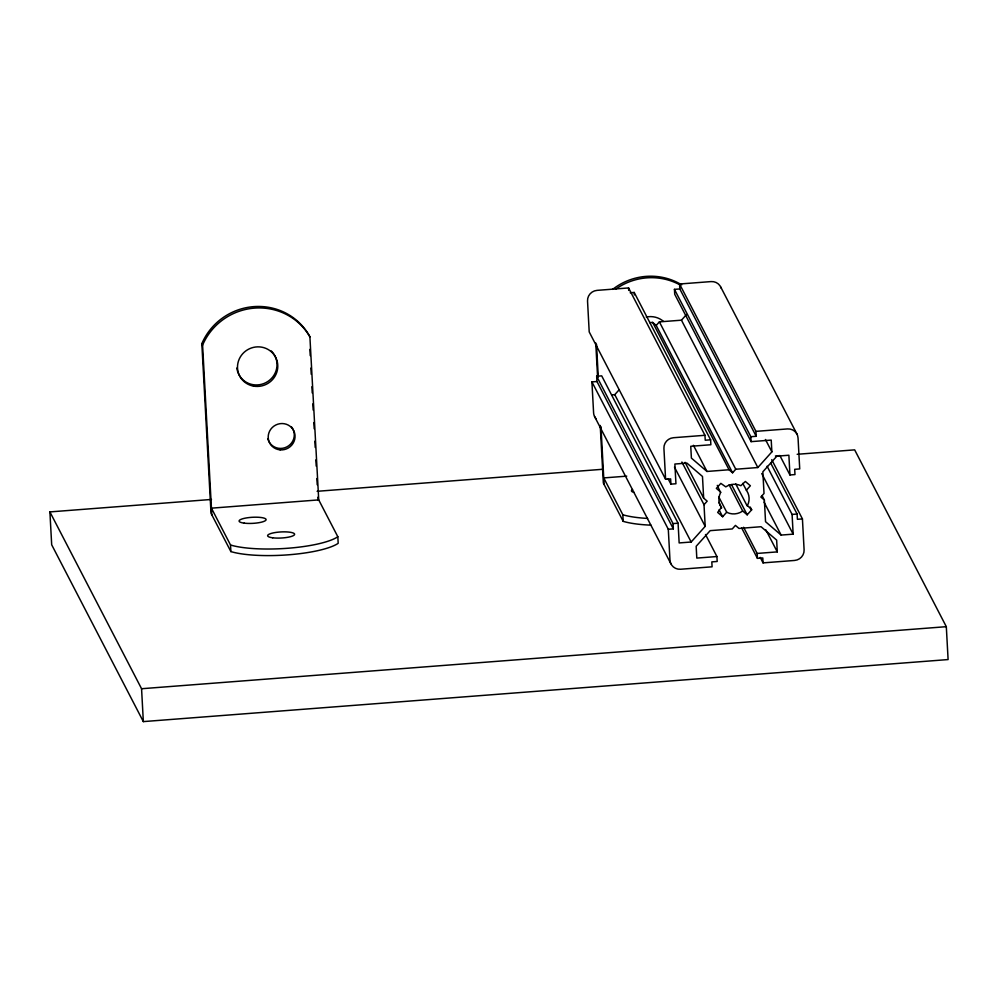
<?xml version="1.0" encoding="UTF-8"?>
<svg xmlns="http://www.w3.org/2000/svg" width="998" height="998" viewBox="0 0 998 998"><rect width="100%" height="100%" fill="white"/><g stroke="black" fill="none" stroke-linecap="round" stroke-linejoin="round"><path stroke-width="1.5" d="M717.288 485.352L720.544 492.7A15.207 14.745 -27.4 0 0 721.342 507.495L717.662 512.423L722.652 516.715L726.706 512.186L718.847 497.041M729.114 484.791L742.674 510.951L747.178 514.818L751.669 509.803L747.477 505.475A15.207 14.745 -27.4 0 0 746.679 490.679L742.749 483.394M674.448 289.358L750.833 436.712L756.197 436.288L679.813 288.946L674.448 289.358L674.723 294.285L751.107 441.64L771.217 440.093L771.866 451.882L757.844 467.538L735.763 469.235L732.582 472.79L656.197 325.435L659.379 321.88L681.459 320.183L686.462 314.595M611.774 394.896L614.78 394.659L618.785 390.193M596.954 381.51L591.914 381.897L668.298 529.252L673.338 528.865L596.954 381.51L596.667 376.246L601.694 375.859L678.079 523.214L679.151 542.937L691.165 542.014L705.187 526.358L704.014 504.701L707.183 501.158L703.652 498.127L685.09 462.324M746.317 490.28L750.371 485.752L745.369 481.473L740.865 485.689A15.207 14.745 -27.4 0 0 725.771 486.862L720.843 483.356L716.352 488.371L720.855 492.239M742.674 510.951L742.25 511.325A15.207 14.745 -27.4 0 1 727.168 512.485L726.706 512.186M732.582 472.79L729.051 469.759L706.971 471.455L691.389 458.082L690.753 446.293L710.863 444.746L710.601 439.806L705.237 440.218L704.962 435.29L628.578 287.935L597.066 290.368A10.142 9.83 -27.4 0 0 587.535 301.009L589.207 331.922L665.591 479.265L670.631 478.878L670.905 484.142L675.945 483.756L674.873 464.033L686.898 463.097L702.48 476.47L703.652 498.127M679.813 288.946L679.551 284.006L711.075 281.586A10.142 9.83 -27.4 0 1 721.18 288.148M630.187 292.763L634.217 292.464L710.601 439.806M649.723 322.628L652.667 322.404L656.197 325.435M704.962 435.29L673.45 437.723A10.142 9.83 -27.4 0 0 663.92 448.364L665.591 479.265M679.551 284.006L755.935 431.361L787.459 428.928A10.142 9.83 -27.4 0 1 798.051 438.022L799.722 468.923L794.695 469.322L794.982 474.574L789.942 474.961L779.949 455.687M797.177 454.29L854.662 449.861L946.316 626.682L948.1 659.566L143.338 721.604L51.684 544.783L49.9 511.912L211.476 499.449M317.115 491.303L602.979 469.26M775.421 455.961L780.087 455.612M318.724 499.898L211.426 508.169L230.526 545.008L230.875 551.582A60.154 13.535 -3.1 0 0 288.347 554.813A60.154 13.535 -3.1 0 0 338.185 543.311L337.823 536.737L318.724 499.898L309.904 336.862L309.131 335.378A60.154 58.308 -27.4 0 0 253.704 306.636A60.154 58.308 -27.4 0 0 201.833 343.661L211.015 513.271L230.875 551.582M626.744 476.146L603.753 477.917L622.839 514.756L623.201 521.343A60.154 13.535 -3.1 0 0 650.921 525.16M596.667 376.246L673.051 523.601L678.079 523.214M767.1 466.228L792.088 514.419L797.115 514.032L797.402 519.297L802.429 518.91L804.101 549.811A10.142 9.83 -27.4 0 1 794.583 560.452L763.058 562.884L760.202 557.383M762.223 495.919L764.368 500.048L765.541 521.705L781.135 535.078L793.148 534.155L792.088 514.419M668.298 529.252L669.982 560.152A10.142 9.83 -27.4 0 0 680.574 569.247L712.085 566.814L711.824 561.886L717.188 561.475L716.926 556.535L696.804 558.094L696.167 546.293L710.177 530.649L732.258 528.94L735.439 525.397L738.969 528.429L761.05 526.719L776.644 540.093L777.28 551.882L757.158 553.441L743.597 527.268M741.726 528.067L757.432 558.369L762.796 557.957L763.058 562.884M49.9 511.912L141.566 688.732L946.316 626.682M764.368 500.048L760.838 497.016L764.019 493.474L762.846 471.817L776.856 456.161L788.882 455.238L789.942 474.961M720.693 286.95L797.078 434.305M765.441 439.482L771.866 451.882M771.728 459.691L802.429 518.91M770.706 463.084L797.115 514.032M761.748 473.563L793.148 534.155M681.459 320.183L757.844 467.538M763.994 502.031L781.135 535.078M659.379 321.88L735.763 469.235M765.853 529.851L777.28 551.882M750.246 507.046L751.669 509.803M652.667 322.404L729.051 469.759M735.738 483.905L747.165 505.936M731.472 484.529L747.178 514.818M693.41 445.295L706.971 471.455M718.847 502.393L721.704 507.907M719.084 509.828L722.652 516.715M681.884 462.012L704.014 504.701M674.486 467.139L705.187 526.358M705.499 534.504L716.926 556.535M668.061 478.641L670.905 484.142M614.78 394.659L691.165 542.014M594.559 416.515L670.943 563.87M623.201 521.343L603.341 483.02L600.222 425.447M201.833 343.661L202.594 345.133L211.788 514.743M755.935 431.361L756.197 436.288M750.833 436.712L751.107 441.64M757.158 553.441L757.432 558.369M673.051 523.601L673.338 528.865M634.217 292.464L634.354 294.921M628.578 287.935L628.715 290.406M596.517 344.385L598.276 376.995M600.971 426.682L604.102 484.504M595.756 342.975L597.602 377.207M591.914 381.897L593.598 412.81A10.142 9.83 -27.4 0 0 595.993 418.649M309.891 349.387L310.228 355.612M310.902 368.062L311.239 374.287M311.912 386.737L312.249 392.963M312.848 403.853L313.185 410.078M313.859 422.528L314.195 428.753M314.869 441.203L315.206 447.428M315.879 459.878L316.216 466.103M316.89 478.541L317.227 484.766M317.9 497.216L318.063 500.335M141.566 688.732L143.338 721.604M202.594 345.133A60.154 58.308 -27.4 0 1 254.465 308.108A60.154 58.308 -27.4 0 1 309.904 336.862M291.391 426.782A13.523 13.099 -27.4 0 1 286.75 446.954A13.523 13.099 -27.4 0 1 267.813 438.646M271.294 350.984A20.272 19.661 -27.4 0 1 267.863 381.473A20.272 19.661 -27.4 0 1 238.16 372.978M237.711 371.767A20.272 19.661 -27.4 0 1 236.863 368M337.823 536.737A60.154 13.535 -3.1 0 1 287.998 548.239A60.154 13.535 -3.1 0 1 230.526 545.008M615.629 289.195A60.154 58.308 -27.4 0 1 678.902 284.318M646.267 317.04A20.272 19.661 -27.4 0 1 663.433 321.344M612.635 289.395A60.154 58.308 -27.4 0 1 681.709 284.867M647.64 518.436A60.154 13.535 -3.1 0 1 622.839 514.756M634.067 492.438A13.523 3.044 -3.1 0 1 632.532 489.494M253.467 386.101A20.272 19.661 -27.4 0 0 276.795 360.041A20.272 19.661 -27.4 0 0 242.651 353.791A20.272 19.661 -27.4 0 0 253.467 386.101M280.114 449.861A13.523 13.099 -27.4 0 0 293.948 431.161A13.523 13.099 -27.4 0 0 270.845 429.14A13.523 13.099 -27.4 0 0 280.114 449.861M272.716 537.797A13.523 3.044 -3.1 0 0 294.472 534.741A13.523 3.044 -3.1 0 0 276.172 532.396A13.523 3.044 -3.1 0 0 272.716 537.797M244.198 523.139A13.523 3.044 -3.1 0 0 265.955 520.083A13.523 3.044 -3.1 0 0 247.654 517.737A13.523 3.044 -3.1 0 0 244.198 523.139"/></g></svg>
